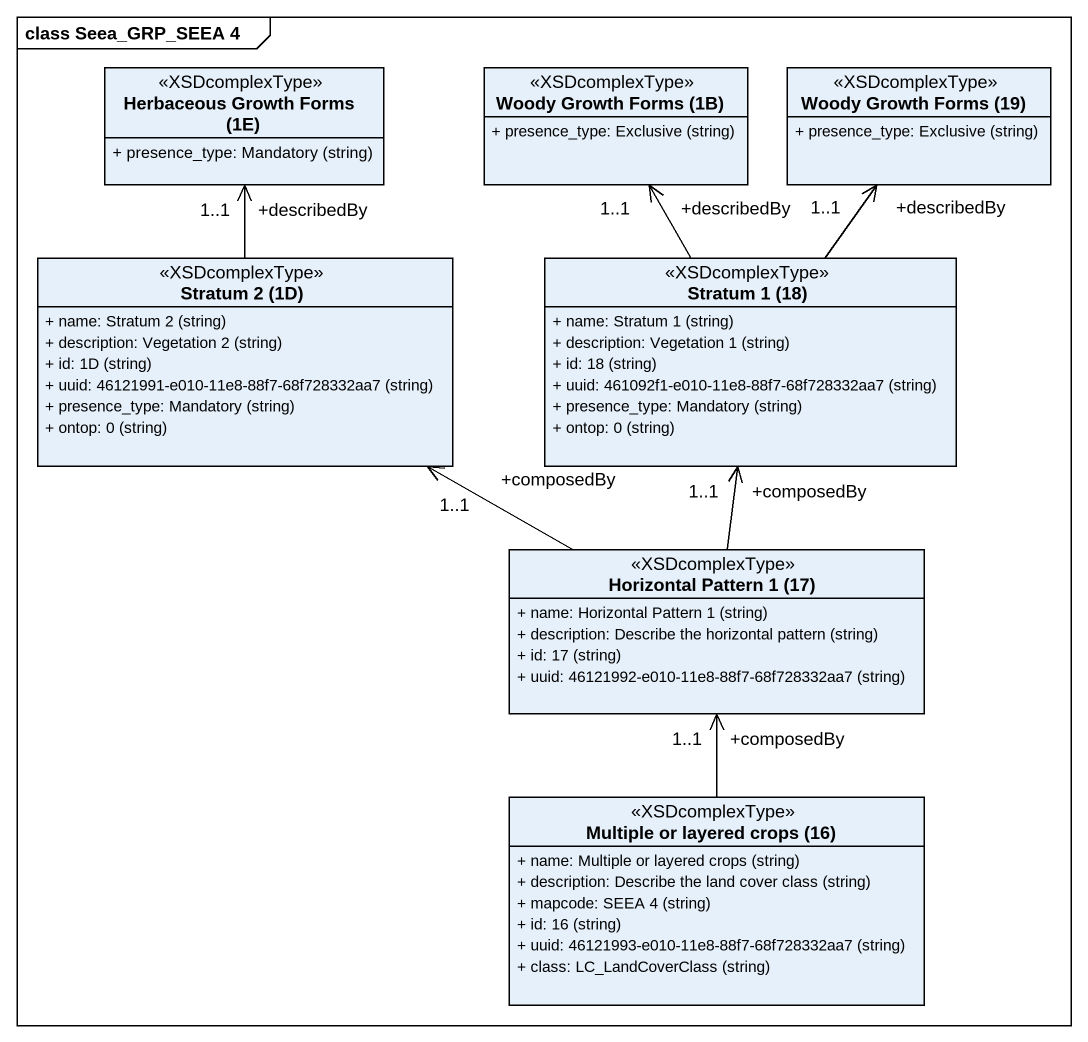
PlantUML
@startuml
mainframe class Seea_GRP_SEEA 4
hide circle
hide empty members
skinparam classAttributeIconSize 0
class "Herbaceous Growth Forms (1E)" as Herbaceous_Growth_Forms_1E <<XSDcomplexType>> {
  {field} + presence_type: Mandatory (string)
}
class "Woody Growth Forms (1B)" as Woody_Growth_Forms_1B <<XSDcomplexType>> {
  {field} + presence_type: Exclusive (string)
}
class "Woody Growth Forms (19)" as Woody_Growth_Forms_19 <<XSDcomplexType>> {
  {field} + presence_type: Exclusive (string)
}
class "Stratum 2 (1D)" as Stratum_2_1D <<XSDcomplexType>> {
  {field} + name: Stratum 2 (string)
  {field} + description: Vegetation 2 (string)
  {field} + id: 1D (string)
  {field} + uuid: 46121991-e010-11e8-88f7-68f728332aa7 (string)
  {field} + presence_type: Mandatory (string)
  {field} + ontop: 0 (string)
}
class "Stratum 1 (18)" as Stratum_1_18 <<XSDcomplexType>> {
  {field} + name: Stratum 1 (string)
  {field} + description: Vegetation 1 (string)
  {field} + id: 18 (string)
  {field} + uuid: 461092f1-e010-11e8-88f7-68f728332aa7 (string)
  {field} + presence_type: Mandatory (string)
  {field} + ontop: 0 (string)
}
class "Horizontal Pattern 1 (17)" as Horizontal_Pattern_1_17 <<XSDcomplexType>> {
  {field} + name: Horizontal Pattern 1 (string)
  {field} + description: Describe the horizontal pattern (string)
  {field} + id: 17 (string)
  {field} + uuid: 46121992-e010-11e8-88f7-68f728332aa7 (string)
}
class "Multiple or layered crops (16)" as Multiple_or_layered_crops_16 <<XSDcomplexType>> {
  {field} + name: Multiple or layered crops (string)
  {field} + description: Describe the land cover class (string)
  {field} + mapcode: SEEA 4 (string)
  {field} + id: 16 (string)
  {field} + uuid: 46121993-e010-11e8-88f7-68f728332aa7 (string)
  {field} + class: LC_LandCoverClass (string)
}
Stratum_2_1D -up-> "+describedBy\n1..1" Herbaceous_Growth_Forms_1E
Stratum_1_18 -up-> "+describedBy\n1..1" Woody_Growth_Forms_1B
Stratum_1_18 -up-> "+describedBy\n1..1" Woody_Growth_Forms_19
Horizontal_Pattern_1_17 -left-> "+composedBy\n1..1" Stratum_2_1D
Horizontal_Pattern_1_17 -up-> "+composedBy\n1..1" Stratum_1_18
Multiple_or_layered_crops_16 -up-> "+composedBy\n1..1" Horizontal_Pattern_1_17
@enduml
